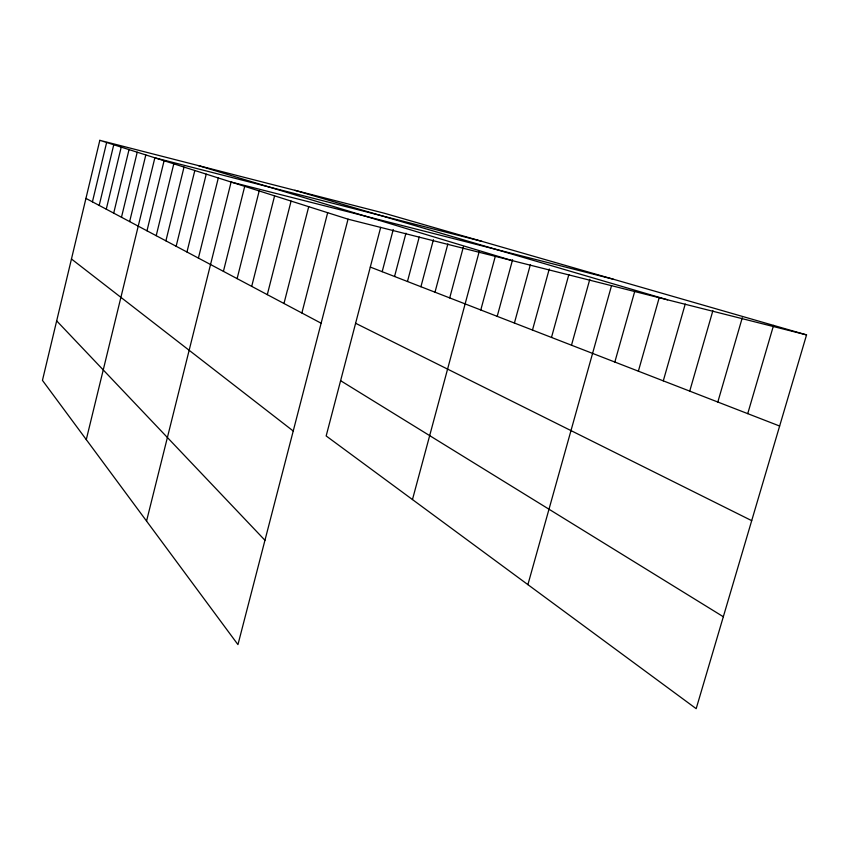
<?xml version="1.0" encoding="UTF-8"?>
<svg xmlns="http://www.w3.org/2000/svg" width="849" height="849" viewBox="0 0 849 849"><rect width="100%" height="100%" fill="white"/><g stroke="black" fill="none" stroke-linecap="round" stroke-linejoin="round"><path stroke-width="1.27" d="M99.821 140.329L42.45 380.373L237.953 644.614L348.048 219.18L99.821 140.329L384.364 213.248L806.55 334.899L696.18 708.671L326.165 435.951L380.681 227.352M92.424 201.839L106.634 142.494M99.195 205.437L113.755 144.765M106.274 209.194L121.216 147.132M113.702 213.131L129.027 149.615M121.481 217.259L137.22 152.215M129.642 221.589L145.816 154.942M86.28 439.612L154.858 157.818L481.956 241.371M146.983 230.801L164.09 160.748M156.205 235.682L173.801 163.836M165.905 240.84L184.031 167.083M176.146 246.274L194.824 170.511M186.96 252.015L206.233 174.141M198.411 258.085L218.31 177.972M146.548 521.074L231.108 182.036L613.318 279.225M223.414 271.362L244.714 186.356M237.115 278.631L259.178 190.951M251.707 286.368L274.598 195.854M267.297 294.645L291.08 201.086M283.98 303.496L308.718 206.689M301.873 312.994L327.661 212.706M382.177 271.691L393.236 229.538M394.552 276.487L405.96 233.178M407.456 281.507L419.226 236.988M420.924 286.739L433.414 239.694M434.996 292.205L447.879 243.875M449.715 297.914L463.363 246.985M412.465 499.562L479.207 251.58M480.789 309.981L495.317 256.249M497.196 316.359L512.594 259.698M514.409 323.034L530.307 264.856M532.482 330.059L549.261 268.995M551.489 337.435L568.862 274.556M571.494 345.203L589.811 279.289M527.898 584.643L611.567 285.508M614.835 362.035L634.861 290.92M638.374 371.172L659.153 297.893M663.292 380.851L685.239 304.027M689.728 391.124L712.895 310.638M717.819 402.033L742.281 317.738M747.736 413.643L773.556 325.39M348.048 219.18L806.55 334.899M294.868 190.314L667.59 299.824M198.231 165.555L512.234 260.622M370.302 267.074L779.637 426.039M355.614 323.278L751.705 520.649M85.94 198.401L321.124 323.214M340.608 380.692L723.327 616.735M71.454 258.998L293.223 431.005M56.671 320.869L264.952 540.272"/></g></svg>
